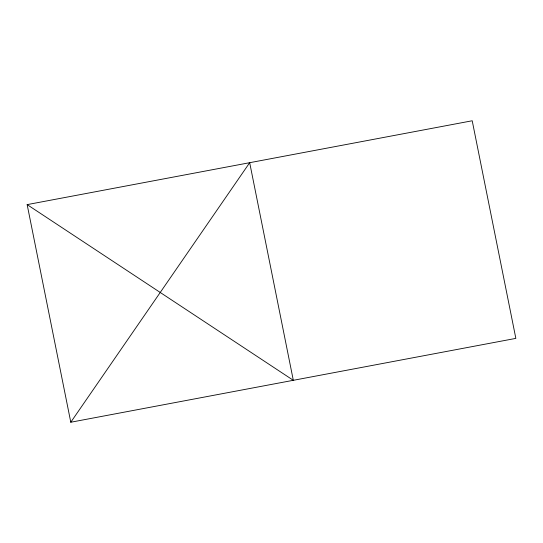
<?xml version="1.0" encoding="UTF-8"?>
<svg xmlns="http://www.w3.org/2000/svg" width="543" height="543" viewBox="0 0 543 543"><rect width="100%" height="100%" fill="white"/><g stroke="black" fill="none" stroke-linecap="round" stroke-linejoin="round"><path stroke-width="0.81" d="M70.787 422.23L249.685 162.69L293.315 380.31L27.15 204.616L70.787 422.23L515.85 338.384L472.213 120.77L27.15 204.616"/></g></svg>
